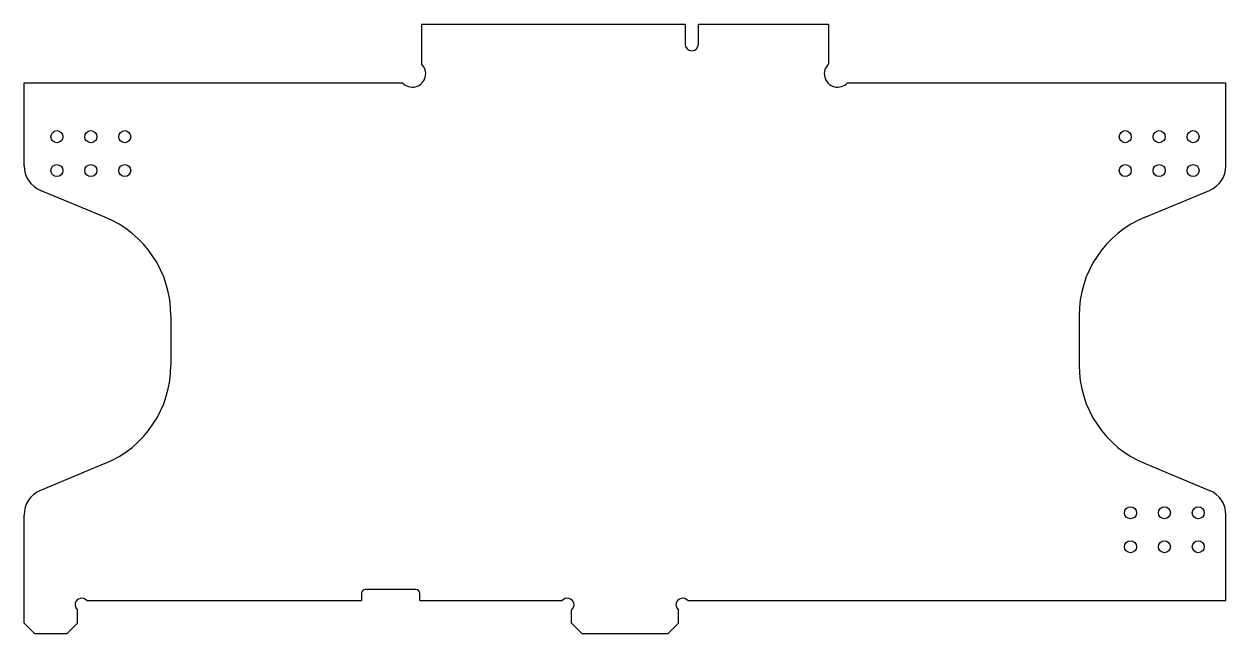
# Model space of a CAD drawing. Header units: millimetres. Extents: x 15.9 to 105.9, y 153.7 to 199.4.
import ezdxf

# ---------------------------------------------------------------- set-up
doc = ezdxf.new("R2010")
doc.units = ezdxf.units.MM
doc.header["$LTSCALE"] = 0.07
doc.linetypes.add('SLD-Solid', pattern=[0])

msp = doc.modelspace()

# ---------------------------------------------------------------- linework, layer by layer
at = {"color": 7, "linetype": 'SLD-Solid', "lineweight": 25}
for p, q in [((45.697, 199.364), (45.697, 196.377)), ((45.697, 199.364), (65.447, 199.364)), ((65.447, 199.364), (65.447, 197.864)), ((66.447, 197.864), (66.447, 199.364)), ((66.447, 199.364), (76.197, 199.364)), ((76.197, 199.364), (76.197, 196.377)), ((15.947, 188.75), (15.947, 194.964)), ((15.947, 194.964), (44.284, 194.964)), ((77.609, 194.964), (105.947, 194.964)), ((105.947, 188.75), (105.947, 194.964)), ((22.008, 184.903), (17.182, 186.903)), ((99.885, 184.903), (104.712, 186.903)), ((26.947, 177.512), (26.947, 173.816)), ((94.947, 177.512), (94.947, 173.816)), ((22.008, 166.425), (17.182, 164.425)), ((99.885, 166.425), (104.712, 164.425)), ((15.947, 154.464), (15.947, 162.578)), ((105.947, 156.164), (105.947, 162.578)), ((41.222, 156.714), (41.222, 156.164)), ((45.292, 156.994), (41.502, 156.994)), ((45.572, 156.164), (45.572, 156.714)), ((20.651, 156.164), (41.222, 156.164)), ((45.572, 156.164), (56.243, 156.164)), ((65.651, 156.164), (105.947, 156.164)), ((19.947, 154.464), (19.947, 155.46)), ((56.947, 154.464), (56.947, 155.46)), ((64.947, 154.464), (64.947, 155.46)), ((15.947, 154.464), (16.747, 153.664)), ((19.147, 153.664), (19.947, 154.464)), ((56.947, 154.464), (57.747, 153.664)), ((64.147, 153.664), (64.947, 154.464)), ((19.147, 153.664), (16.747, 153.664)), ((64.147, 153.664), (57.747, 153.664))]:
    msp.add_line(p, q, dxfattribs=at)
for centre in [(18.407, 190.924), (20.947, 190.924), (23.487, 190.924), (98.407, 190.924), (100.947, 190.924), (103.487, 190.924), (18.407, 188.384), (20.947, 188.384), (23.487, 188.384), (98.407, 188.384), (100.947, 188.384), (103.487, 188.384), (98.797, 162.744), (101.337, 162.744), (103.877, 162.744), (98.797, 160.204), (101.337, 160.204), (103.877, 160.204)]:
    msp.add_circle(centre, 0.45, dxfattribs=at)
for centre, radius, start, end in [((65.947, 197.864), 0.5, 180, 0), ((45.025, 195.636), 1, 222.20239, 47.79761), ((76.869, 195.636), 1, 132.20239, 317.79761), ((17.947, 188.75), 2, 180, 247.5), ((103.947, 188.75), 2, 292.5, 0), ((18.947, 177.512), 8, 0, 67.5), ((102.947, 177.512), 8, 112.5, 180), ((18.947, 173.816), 8, 292.5, 0), ((102.947, 173.816), 8, 180, 247.5), ((17.947, 162.578), 2, 112.5, 180), ((103.947, 162.578), 2, 0, 67.5), ((41.502, 156.714), 0.28, 90, 180), ((45.292, 156.714), 0.28, 0, 90), ((20.265, 155.846), 0.5, 39.52361, 230.47639), ((56.629, 155.846), 0.5, 309.52361, 140.47639), ((65.265, 155.846), 0.5, 39.52361, 230.47639)]:
    msp.add_arc(centre, radius, start, end, dxfattribs=at)

doc.saveas('drawing.dxf')
